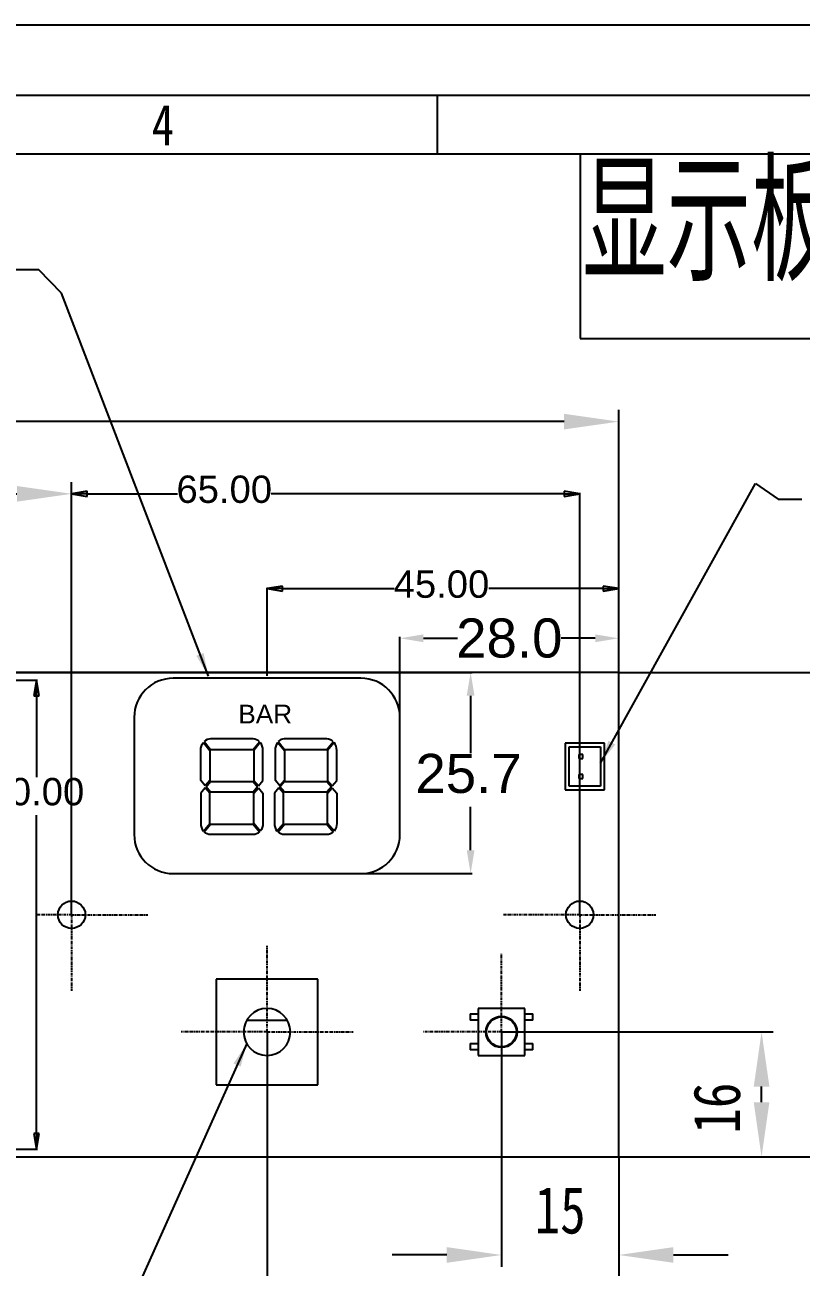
# Model space of a CAD drawing. Header units: inches. Extents: x 42 to 642, y 16 to 461.
# Drawn here: x 289.6 to 389, y 302.2 to 461.1 of the extents above; entities that cross this region are included whole.
import ezdxf

# ---------------------------------------------------------------- set-up
doc = ezdxf.new("R2010")
doc.units = ezdxf.units.IN
doc.header["$MEASUREMENT"] = 0
doc.linetypes.add('CENTER', pattern=[0.6, 0.375, -0.075, 0.075, -0.075])
for name, color, linetype in [('PRT0204_DXF_AXIS', 7, 'Continuous'), ('PRT0204_DXF_CONTINUOUS_LINE', 7, 'Continuous'), ('PRT0204_DXF_DIMENSION', 7, 'Continuous'), ('PRT0204_DXF_TEXT', 7, 'Continuous'), ('图层 1', 7, 'Continuous')]:
    doc.layers.add(name, color=color, linetype=linetype)
doc.styles.get("Standard").update_dxf_attribs({"font": 'arial.ttf'})
doc.styles.add('TEXTSTYLE_2', font='txt', dxfattribs={"width": 0.8})
doc.styles.add('仿宋15', font='isocp.shx', dxfattribs={"height": 15, "bigfont": 'gbcbig.shx'})
doc.dimstyles.new('DIMSTYLE_1', dxfattribs={"dimtxt": 3.5, "dimasz": 2, "dimexe": 0.125, "dimexo": 0.0625, "dimgap": 0.078125, "dimtad": 0, "dimtih": 1, "dimtoh": 1, "dimzin": 4, "dimdsep": 46, "dimtxsty": 'Standard', "dimblk": 'CLOSED', "dimcen": 0.09, "dimclrd": 1, "dimclre": 3, "dimclrt": 6, "dimadec": 0, "dimazin": 0, "dimtfac": 1, "dimtofl": 0, "dimtmove": 0, "dimatfit": 3, "dimldrblk": 'CLOSED', "dimfxl": 1, "dimtolj": 1, "dimtzin": 4, "dimarcsym": 0})
doc.dimstyles.new('DIMSTYLE_2', dxfattribs={"dimtxt": 6, "dimasz": 7, "dimexe": 1.5, "dimexo": 0, "dimgap": 0.75, "dimtad": 1, "dimdec": 3, "dimdsep": 46, "dimtxsty": 'TEXTSTYLE_2', "dimblk": '_FILLED', "dimblk1": '_FILLED', "dimblk2": '_FILLED', "dimcen": 0.09, "dimadec": 3, "dimazin": 2, "dimtp": 0.5, "dimtm": 0.5, "dimtfac": 1, "dimtdec": 3, "dimtofl": 0, "dimtmove": 0, "dimatfit": 3, "dimldrblk": '_FILLED', "dimfxl": 1, "dimtolj": 1, "dimarcsym": 0})
doc.dimstyles.new('DIMSTYLE_3', dxfattribs={"dimtxt": 6, "dimasz": 7, "dimexe": 1.5, "dimexo": 0, "dimgap": 0.75, "dimtad": 1, "dimdec": 3, "dimdsep": 46, "dimtxsty": 'TEXTSTYLE_2', "dimblk": '_FILLED', "dimblk1": '_FILLED', "dimblk2": '_FILLED', "dimcen": 0.09, "dimadec": 3, "dimazin": 2, "dimtp": 0.2, "dimtm": 0.2, "dimtfac": 1, "dimtdec": 3, "dimtofl": 0, "dimtmove": 0, "dimatfit": 3, "dimldrblk": '_FILLED', "dimfxl": 1, "dimtolj": 1, "dimarcsym": 0})
doc.dimstyles.new('DIMSTYLE_6', dxfattribs={"dimtxt": 7, "dimasz": 7, "dimexe": 1.5, "dimexo": 0, "dimgap": 0.875, "dimtad": 1, "dimdec": 3, "dimdsep": 46, "dimtxsty": 'Standard', "dimblk": '_FILLED', "dimblk1": '_FILLED', "dimblk2": '_FILLED', "dimcen": 0.09, "dimadec": 3, "dimazin": 2, "dimtp": 0.3, "dimtm": 0.3, "dimtfac": 1, "dimtdec": 3, "dimtofl": 0, "dimtmove": 0, "dimatfit": 3, "dimldrblk": '_FILLED', "dimfxl": 1, "dimtolj": 1, "dimarcsym": 0})
doc.dimstyles.get("Standard").update_dxf_attribs({"dimtxt": 5, "dimasz": 3, "dimexe": 0.18, "dimexo": 0.0625, "dimgap": 0.09, "dimtad": 0, "dimtih": 1, "dimtoh": 1, "dimdec": 1, "dimzin": 0, "dimdsep": 46, "dimtxsty": 'Standard', "dimcen": 0.09, "dimclrd": 3, "dimclre": 4, "dimclrt": 1, "dimadec": 0, "dimazin": 0, "dimtfac": 1, "dimtdec": 1, "dimtofl": 0, "dimtmove": 0, "dimatfit": 3, "dimfxl": 1, "dimtolj": 1, "dimtzin": 0, "dimarcsym": 0})

# ---------------------------------------------------------------- blocks, each defined once
blk = doc.blocks.new('_CLOSED')
at = {"color": 0, "linetype": 'ByBlock'}
for p, q in [((0, 0), (-1, 0.167)), ((-1, 0.167), (-1, -0.167)), ((-1, -0.167), (0, 0)), ((-1, 0), (0, 0))]:
    blk.add_line(p, q, dxfattribs=at)
blk = doc.blocks.new('*D89')
at = {"layer": 'Defpoints', "color": 0, "linetype": 'Continuous', "transparency": 16777216}
for p in [(365.63, 378.27), (403.86, 378.27), (365.63, 316.27)]:
    blk.add_point(p, dxfattribs=at)
at = {"layer": 'PRT0204_DXF_DIMENSION', "color": 3, "linetype": 'Continuous', "lineweight": -2, "transparency": 16777216}
for p, q in [((365.69, 378.27), (403.99, 378.27)), ((365.69, 316.27), (403.99, 316.27))]:
    blk.add_line(p, q, dxfattribs=at)
at = {"layer": 'PRT0204_DXF_DIMENSION', "color": 1, "linetype": 'Continuous', "lineweight": -2, "transparency": 16777216}
for p, q in [((403.86, 376.27), (403.86, 356.1)), ((403.86, 318.27), (403.86, 351.28))]:
    blk.add_line(p, q, dxfattribs=at)
at = {"layer": 'PRT0204_DXF_DIMENSION', "color": 1, "linetype": 'Continuous', "lineweight": -2, "transparency": 16777216, "xscale": 2, "yscale": 2, "zscale": 2}
for p, rotation in [((403.86, 378.27), 90), ((403.86, 316.27), 270)]:
    blk.add_blockref('_CLOSED', p, dxfattribs=dict(at, rotation=rotation))
at = {"layer": 'PRT0204_DXF_DIMENSION', "color": 6, "linetype": 'Continuous', "transparency": 16777216, "insert": (403.86, 356.02), "char_height": 3.5, "attachment_point": 2, "line_spacing_factor": 0.9}
blk.add_mtext('\\A1;62.00', dxfattribs=at)
blk = doc.blocks.new('_FILLED')
at = {"color": 0, "linetype": 'ByBlock'}
blk.add_solid([(0, 0), (-1, 0.143), (-1, -0.143)], dxfattribs=at)
blk = doc.blocks.new('*D90')
at = {"layer": 'Defpoints', "color": 0, "linetype": 'Continuous', "transparency": 16777216}
for p in [(125.63, 410.35), (125.63, 378.27), (365.63, 378.27)]:
    blk.add_point(p, dxfattribs=at)
at = {"layer": 'PRT0204_DXF_DIMENSION', "color": 0, "linetype": 'Continuous', "lineweight": -2, "transparency": 16777216}
for p, q in [((125.63, 378.27), (125.63, 411.85)), ((365.63, 378.27), (365.63, 411.85)), ((358.63, 410.35), (132.63, 410.35))]:
    blk.add_line(p, q, dxfattribs=at)
at = {"layer": 'PRT0204_DXF_DIMENSION', "color": 0, "linetype": 'Continuous', "lineweight": -2, "transparency": 16777216, "xscale": 7, "yscale": 7, "zscale": 7, "rotation": 180}
blk.add_blockref('_FILLED', (125.63, 410.35), dxfattribs=at)
at = {"layer": 'PRT0204_DXF_DIMENSION', "color": 0, "linetype": 'Continuous', "lineweight": -2, "transparency": 16777216, "xscale": 7, "yscale": 7, "zscale": 7}
blk.add_blockref('_FILLED', (365.63, 410.35), dxfattribs=at)
at = {"layer": 'PRT0204_DXF_DIMENSION', "color": 0, "linetype": 'Continuous', "transparency": 16777216, "insert": (245.57, 419.1), "char_height": 6, "attachment_point": 2, "line_spacing_factor": 0.9, "style": 'TEXTSTYLE_2'}
blk.add_mtext('\\A1;240', dxfattribs=at)
blk = doc.blocks.new('*D96')
at = {"layer": 'Defpoints', "color": 0, "linetype": 'Continuous', "transparency": 16777216}
for p in [(360.63, 401.11), (295.63, 347.27), (360.63, 347.27)]:
    blk.add_point(p, dxfattribs=at)
at = {"layer": 'PRT0204_DXF_DIMENSION', "color": 3, "linetype": 'Continuous', "lineweight": -2, "transparency": 16777216}
for p, q in [((295.63, 347.33), (295.63, 401.24)), ((360.63, 347.33), (360.63, 401.24))]:
    blk.add_line(p, q, dxfattribs=at)
at = {"layer": 'PRT0204_DXF_DIMENSION', "color": 1, "linetype": 'Continuous', "lineweight": -2, "transparency": 16777216}
for p, q in [((297.63, 401.11), (309.18, 401.11)), ((358.63, 401.11), (321.15, 401.11))]:
    blk.add_line(p, q, dxfattribs=at)
at = {"layer": 'PRT0204_DXF_DIMENSION', "color": 1, "linetype": 'Continuous', "lineweight": -2, "transparency": 16777216, "xscale": 2, "yscale": 2, "zscale": 2, "rotation": 180}
blk.add_blockref('_CLOSED', (295.63, 401.11), dxfattribs=at)
at = {"layer": 'PRT0204_DXF_DIMENSION', "color": 1, "linetype": 'Continuous', "lineweight": -2, "transparency": 16777216, "xscale": 2, "yscale": 2, "zscale": 2}
blk.add_blockref('_CLOSED', (360.63, 401.11), dxfattribs=at)
at = {"layer": 'PRT0204_DXF_DIMENSION', "color": 6, "linetype": 'Continuous', "transparency": 16777216, "insert": (315.16, 403.45), "char_height": 3.5, "attachment_point": 2, "line_spacing_factor": 0.9}
blk.add_mtext('\\A1;65.00', dxfattribs=at)
blk = doc.blocks.new('*D99')
at = {"layer": 'Defpoints', "color": 0, "linetype": 'Continuous', "transparency": 16777216}
for p in [(320.63, 332.27), (365.63, 316.27), (320.63, 289.03)]:
    blk.add_point(p, dxfattribs=at)
at = {"layer": 'PRT0204_DXF_DIMENSION', "color": 3, "linetype": 'Continuous', "lineweight": -2, "transparency": 16777216}
for p, q in [((320.63, 332.2), (320.63, 288.9)), ((365.63, 316.2), (365.63, 288.9))]:
    blk.add_line(p, q, dxfattribs=at)
at = {"layer": 'PRT0204_DXF_DIMENSION', "color": 1, "linetype": 'Continuous', "lineweight": -2, "transparency": 16777216}
for p, q in [((322.63, 289.03), (337.09, 289.03)), ((363.63, 289.03), (349.19, 289.03))]:
    blk.add_line(p, q, dxfattribs=at)
at = {"layer": 'PRT0204_DXF_DIMENSION', "color": 1, "linetype": 'Continuous', "lineweight": -2, "transparency": 16777216, "xscale": 2, "yscale": 2, "zscale": 2, "rotation": 180}
blk.add_blockref('_CLOSED', (320.63, 289.03), dxfattribs=at)
at = {"layer": 'PRT0204_DXF_DIMENSION', "color": 1, "linetype": 'Continuous', "lineweight": -2, "transparency": 16777216, "xscale": 2, "yscale": 2, "zscale": 2}
blk.add_blockref('_CLOSED', (365.63, 289.03), dxfattribs=at)
at = {"layer": 'PRT0204_DXF_DIMENSION', "color": 6, "linetype": 'Continuous', "transparency": 16777216, "insert": (343.14, 291.36), "char_height": 3.5, "attachment_point": 2, "line_spacing_factor": 0.9}
blk.add_mtext('\\A1;45.00', dxfattribs=at)
blk = doc.blocks.new('*D100')
at = {"layer": 'Defpoints', "color": 0, "linetype": 'Continuous', "transparency": 16777216}
for p in [(350.63, 332.27), (365.63, 316.27), (350.63, 303.73)]:
    blk.add_point(p, dxfattribs=at)
at = {"layer": 'PRT0204_DXF_DIMENSION', "color": 0, "linetype": 'Continuous', "lineweight": -2, "transparency": 16777216}
for p, q in [((350.63, 332.27), (350.63, 302.23)), ((365.63, 316.27), (365.63, 302.23)), ((343.63, 303.73), (336.63, 303.73)), ((372.63, 303.73), (379.63, 303.73))]:
    blk.add_line(p, q, dxfattribs=at)
at = {"layer": 'PRT0204_DXF_DIMENSION', "color": 0, "linetype": 'Continuous', "lineweight": -2, "transparency": 16777216, "xscale": 7, "yscale": 7, "zscale": 7}
blk.add_blockref('_FILLED', (350.63, 303.73), dxfattribs=at)
at = {"layer": 'PRT0204_DXF_DIMENSION', "color": 0, "linetype": 'Continuous', "lineweight": -2, "transparency": 16777216, "xscale": 7, "yscale": 7, "zscale": 7, "rotation": 180}
blk.add_blockref('_FILLED', (365.63, 303.73), dxfattribs=at)
at = {"layer": 'PRT0204_DXF_DIMENSION', "color": 0, "linetype": 'Continuous', "transparency": 16777216, "insert": (358.13, 312.48), "char_height": 6, "attachment_point": 2, "line_spacing_factor": 0.9, "style": 'TEXTSTYLE_2'}
blk.add_mtext('\\A1;15', dxfattribs=at)
blk = doc.blocks.new('*D101')
at = {"layer": 'Defpoints', "color": 0, "linetype": 'Continuous', "transparency": 16777216}
for p in [(350.63, 332.27), (383.9, 332.27), (365.63, 316.27)]:
    blk.add_point(p, dxfattribs=at)
at = {"layer": 'PRT0204_DXF_DIMENSION', "color": 0, "linetype": 'Continuous', "lineweight": -2, "transparency": 16777216}
for p, q in [((350.63, 332.27), (385.4, 332.27)), ((383.9, 323.27), (383.9, 325.27)), ((365.63, 316.27), (385.4, 316.27))]:
    blk.add_line(p, q, dxfattribs=at)
at = {"layer": 'PRT0204_DXF_DIMENSION', "color": 0, "linetype": 'Continuous', "lineweight": -2, "transparency": 16777216, "xscale": 7, "yscale": 7, "zscale": 7}
for p, rotation in [((383.9, 332.27), 90), ((383.9, 316.27), 270)]:
    blk.add_blockref('_FILLED', p, dxfattribs=dict(at, rotation=rotation))
at = {"layer": 'PRT0204_DXF_DIMENSION', "color": 0, "linetype": 'Continuous', "transparency": 16777216, "insert": (375.15, 322.52), "char_height": 6, "attachment_point": 2, "rotation": 90, "line_spacing_factor": 0.9, "style": 'TEXTSTYLE_2'}
blk.add_mtext('\\A1;16', dxfattribs=at)
blk = doc.blocks.new('*D102')
at = {"layer": 'Defpoints', "color": 0, "linetype": 'Continuous', "transparency": 16777216}
for p in [(285.63, 377.27), (285.63, 317.27), (291.13, 317.27)]:
    blk.add_point(p, dxfattribs=at)
at = {"layer": 'PRT0204_DXF_DIMENSION', "color": 3, "linetype": 'Continuous', "lineweight": -2, "transparency": 16777216}
for p, q in [((285.69, 377.27), (291.26, 377.27)), ((285.69, 317.27), (291.26, 317.27))]:
    blk.add_line(p, q, dxfattribs=at)
at = {"layer": 'PRT0204_DXF_DIMENSION', "color": 1, "linetype": 'Continuous', "lineweight": -2, "transparency": 16777216}
for p, q in [((291.13, 375.27), (291.13, 364.84)), ((291.13, 319.27), (291.13, 360.02))]:
    blk.add_line(p, q, dxfattribs=at)
at = {"layer": 'PRT0204_DXF_DIMENSION', "color": 1, "linetype": 'Continuous', "lineweight": -2, "transparency": 16777216, "xscale": 2, "yscale": 2, "zscale": 2}
for p, rotation in [((291.13, 377.27), 90), ((291.13, 317.27), 270)]:
    blk.add_blockref('_CLOSED', p, dxfattribs=dict(at, rotation=rotation))
at = {"layer": 'PRT0204_DXF_DIMENSION', "color": 6, "linetype": 'Continuous', "transparency": 16777216, "insert": (291.13, 364.76), "char_height": 3.5, "attachment_point": 2, "line_spacing_factor": 0.9}
blk.add_mtext('\\A1;60.00', dxfattribs=at)
blk = doc.blocks.new('*D103')
at = {"layer": 'Defpoints', "color": 0, "linetype": 'Continuous', "transparency": 16777216}
for p in [(365.63, 388.98), (320.63, 377.77), (365.63, 347.27)]:
    blk.add_point(p, dxfattribs=at)
at = {"layer": 'PRT0204_DXF_DIMENSION', "color": 3, "linetype": 'Continuous', "lineweight": -2, "transparency": 16777216}
for p, q in [((320.63, 377.83), (320.63, 389.1)), ((365.63, 347.33), (365.63, 389.1))]:
    blk.add_line(p, q, dxfattribs=at)
at = {"layer": 'PRT0204_DXF_DIMENSION', "color": 1, "linetype": 'Continuous', "lineweight": -2, "transparency": 16777216}
for p, q in [((322.63, 388.98), (336.9, 388.98)), ((363.63, 388.98), (349, 388.98))]:
    blk.add_line(p, q, dxfattribs=at)
at = {"layer": 'PRT0204_DXF_DIMENSION', "color": 1, "linetype": 'Continuous', "lineweight": -2, "transparency": 16777216, "xscale": 2, "yscale": 2, "zscale": 2, "rotation": 180}
blk.add_blockref('_CLOSED', (320.63, 388.98), dxfattribs=at)
at = {"layer": 'PRT0204_DXF_DIMENSION', "color": 1, "linetype": 'Continuous', "lineweight": -2, "transparency": 16777216, "xscale": 2, "yscale": 2, "zscale": 2}
blk.add_blockref('_CLOSED', (365.63, 388.98), dxfattribs=at)
at = {"layer": 'PRT0204_DXF_DIMENSION', "color": 6, "linetype": 'Continuous', "transparency": 16777216, "insert": (342.95, 391.31), "char_height": 3.5, "attachment_point": 2, "line_spacing_factor": 0.9}
blk.add_mtext('\\A1;45.00', dxfattribs=at)
blk = doc.blocks.new('*D104')
at = {"color": 4, "lineweight": -2, "transparency": 16777216}
for p, q in [((245.69, 378.27), (346.86, 378.27)), ((332.69, 352.52), (346.86, 352.52))]:
    blk.add_line(p, q, dxfattribs=at)
at = {"color": 3, "lineweight": -2, "transparency": 16777216}
for p, q in [((346.68, 375.27), (346.68, 367.93)), ((346.68, 355.52), (346.68, 361.08))]:
    blk.add_line(p, q, dxfattribs=at)
at = {"color": 3, "transparency": 16777216}
for points in [[(346.18, 375.27), (347.18, 375.27), (346.68, 378.27)], [(346.18, 355.52), (347.18, 355.52), (346.68, 352.52)]]:
    blk.add_solid(points, dxfattribs=at)
at = {"layer": 'Defpoints', "color": 0, "transparency": 16777216}
for p in [(245.63, 378.27), (346.68, 378.27), (332.63, 352.52)]:
    blk.add_point(p, dxfattribs=at)
at = {"color": 1, "transparency": 16777216, "insert": (353.21, 367.84), "char_height": 5, "attachment_point": 3, "line_spacing_factor": 0.9}
blk.add_mtext('\\A1;25.7', dxfattribs=at)
blk = doc.blocks.new('*D107')
at = {"layer": 'Defpoints', "color": 0, "linetype": 'Continuous', "transparency": 16777216}
for p in [(295.63, 401.11), (200.63, 357.02), (295.63, 357.02)]:
    blk.add_point(p, dxfattribs=at)
at = {"layer": 'PRT0204_DXF_DIMENSION', "color": 0, "linetype": 'Continuous', "lineweight": -2, "transparency": 16777216}
for p, q in [((200.63, 357.02), (200.63, 402.61)), ((295.63, 357.02), (295.63, 402.61)), ((207.63, 401.11), (288.63, 401.11))]:
    blk.add_line(p, q, dxfattribs=at)
at = {"layer": 'PRT0204_DXF_DIMENSION', "color": 0, "linetype": 'Continuous', "lineweight": -2, "transparency": 16777216, "xscale": 7, "yscale": 7, "zscale": 7, "rotation": 180}
blk.add_blockref('_FILLED', (200.63, 401.11), dxfattribs=at)
at = {"layer": 'PRT0204_DXF_DIMENSION', "color": 0, "linetype": 'Continuous', "lineweight": -2, "transparency": 16777216, "xscale": 7, "yscale": 7, "zscale": 7}
blk.add_blockref('_FILLED', (295.63, 401.11), dxfattribs=at)
at = {"layer": 'PRT0204_DXF_DIMENSION', "color": 0, "linetype": 'Continuous', "transparency": 16777216, "insert": (245.63, 411.32), "char_height": 7, "attachment_point": 2, "line_spacing_factor": 0.9}
blk.add_mtext('\\A1;95', dxfattribs=at)
blk = doc.blocks.new('*D110')
at = {"color": 4, "lineweight": -2, "transparency": 16777216}
for p, q in [((337.63, 372.58), (337.63, 382.81)), ((365.63, 378.33), (365.63, 382.81))]:
    blk.add_line(p, q, dxfattribs=at)
at = {"color": 3, "lineweight": -2, "transparency": 16777216}
for p, q in [((340.63, 382.63), (345.01, 382.63)), ((362.63, 382.63), (358.25, 382.63))]:
    blk.add_line(p, q, dxfattribs=at)
at = {"color": 3, "transparency": 16777216}
for points in [[(340.63, 383.13), (340.63, 382.13), (337.63, 382.63)], [(362.63, 383.13), (362.63, 382.13), (365.63, 382.63)]]:
    blk.add_solid(points, dxfattribs=at)
at = {"layer": 'Defpoints', "color": 0, "transparency": 16777216}
for p in [(365.63, 382.63), (365.63, 378.27), (337.63, 372.52)]:
    blk.add_point(p, dxfattribs=at)
at = {"color": 1, "transparency": 16777216, "insert": (351.63, 382.63), "char_height": 5, "attachment_point": 5}
blk.add_mtext('\\A1;28.0', dxfattribs=at)

msp = doc.modelspace()

# ---------------------------------------------------------------- linework, layer by layer
at = {"color": 7, "linetype": 'Continuous'}
for p, q in [((42.4242, 461.1112), (642.4242, 461.1112)), ((53.6742, 452.1112), (631.1742, 452.1112)), ((342.4242, 444.6112), (342.4242, 452.1112)), ((61.1742, 444.6112), (623.6742, 444.6112))]:
    msp.add_line(p, q, dxfattribs=at)
for p, q in [((360.6733, 444.6112), (360.6733, 420.9898)), ((360.6733, 420.9898), (429.7279, 420.9898))]:
    msp.add_line(p, q)
at = {"layer": 'PRT0204_DXF_AXIS', "color": 4, "linetype": 'CENTER'}
for p, q in [((295.6314, 347.2662), (295.6314, 357.0162)), ((360.6314, 347.2662), (360.6314, 357.0162)), ((295.6314, 347.2662), (291.2814, 347.2662)), ((295.6314, 347.2662), (305.3814, 347.2662)), ((295.6314, 347.2662), (295.6314, 337.5162)), ((360.6314, 347.2662), (350.8814, 347.2662)), ((360.6314, 347.2662), (370.3814, 347.2662)), ((360.6314, 347.2662), (360.6314, 337.5162)), ((320.6314, 332.2662), (320.6314, 343.2662)), ((350.6314, 332.2662), (350.6314, 342.2662)), ((320.6314, 332.2662), (309.6314, 332.2662)), ((320.6314, 332.2662), (331.6314, 332.2662)), ((320.6314, 332.2662), (320.6314, 317.7662)), ((350.6314, 332.2662), (340.6314, 332.2662)), ((350.6314, 332.2662), (360.6314, 332.2662)), ((350.6314, 332.2662), (350.6314, 322.2662))]:
    msp.add_line(p, q, dxfattribs=at)
at = {"layer": 'PRT0204_DXF_CONTINUOUS_LINE', "color": 7, "linetype": 'Continuous'}
for p, q in [((365.6314, 378.2662), (125.6314, 378.2662)), ((365.6314, 316.2662), (365.6314, 378.2662)), ((363.792, 369.2211), (358.792, 369.2211)), ((358.792, 369.2211), (358.792, 363.2211)), ((363.792, 363.2211), (363.792, 369.2211)), ((359.292, 368.7211), (363.292, 368.7211)), ((359.292, 363.7211), (359.292, 368.7211)), ((361.042, 367.7411), (360.542, 367.7411)), ((360.542, 367.7411), (360.542, 367.2411)), ((360.542, 367.2411), (361.042, 367.2411)), ((361.042, 367.2411), (361.042, 367.7411)), ((363.292, 368.7211), (363.292, 363.7211)), ((361.042, 365.2011), (360.542, 365.2011)), ((360.542, 365.2011), (360.542, 364.7011)), ((360.542, 364.7011), (361.042, 364.7011)), ((361.042, 364.7011), (361.042, 365.2011)), ((358.792, 363.2211), (363.792, 363.2211)), ((363.292, 363.7211), (359.292, 363.7211)), ((327.1314, 339.0162), (314.1314, 339.0162)), ((314.1314, 339.0162), (314.1314, 325.5162)), ((327.1314, 325.5162), (327.1314, 339.0162)), ((346.6314, 334.5662), (347.6314, 334.5662)), ((346.6314, 334.5662), (346.6314, 333.7662)), ((353.6314, 335.2662), (347.6314, 335.2662)), ((347.6314, 335.2662), (347.6314, 329.2662)), ((353.6314, 329.2662), (353.6314, 335.2662)), ((353.6314, 334.5662), (354.6314, 334.5662)), ((354.6314, 333.7662), (354.6314, 334.5662)), ((318.0333, 333.7662), (323.2295, 333.7662)), ((347.6314, 333.7662), (346.6314, 333.7662)), ((354.6314, 333.7662), (353.6314, 333.7662)), ((346.6314, 330.7662), (347.6314, 330.7662)), ((346.6314, 330.7662), (346.6314, 329.9662)), ((353.6314, 330.7662), (354.6314, 330.7662)), ((354.6314, 329.9662), (354.6314, 330.7662)), ((347.6314, 329.9662), (346.6314, 329.9662)), ((347.6314, 329.2662), (353.6314, 329.2662)), ((354.6314, 329.9662), (353.6314, 329.9662)), ((314.1314, 325.5162), (327.1314, 325.5162)), ((125.6314, 316.2662), (365.6314, 316.2662))]:
    msp.add_line(p, q, dxfattribs=at)
for centre, radius in [((295.6314, 347.2662), 1.75), ((360.6314, 347.2662), 1.75), ((350.6314, 332.2662), 2), ((350.6314, 332.2662), 1.9127)]:
    msp.add_circle(centre, radius, dxfattribs=at)
for start, end in [(0, 180), (180, 0)]:
    msp.add_arc((320.6314, 332.2662), 3, start, end, dxfattribs=at)
at = {"layer": '图层 1', "color": 7, "true_color": 0xeeefef}
for p, q in [((312.8362, 363.6181), (313.3867, 364.3041)), ((313.3867, 364.3041), (318.861, 364.3041)), ((318.861, 364.3041), (319.4246, 363.6181)), ((322.2792, 363.6181), (322.8297, 364.3041)), ((322.8297, 364.3041), (328.305, 364.3041)), ((328.305, 364.3041), (328.8673, 363.6181)), ((313.4064, 362.9219), (312.8362, 363.6181)), ((318.8517, 362.9219), (313.4064, 362.9219)), ((319.4246, 363.6181), (318.8517, 362.9219)), ((322.8497, 362.9219), (322.2792, 363.6181)), ((328.295, 362.9219), (322.8497, 362.9219)), ((328.8673, 363.6181), (328.295, 362.9219))]:
    msp.add_line(p, q, dxfattribs=at)
for points in [[(308.6315, 377.516), (305.8702, 377.516), (303.6312, 375.2774), (303.6312, 372.5161)], [(332.6314, 377.516), (332.6314, 377.516), (308.6315, 377.516), (308.6315, 377.516)], [(337.6316, 372.5161), (337.6316, 375.2774), (335.3926, 377.516), (332.6314, 377.516)], [(303.6312, 372.5161), (303.6312, 372.5161), (303.6312, 357.5162), (303.6312, 357.5162)], [(337.6316, 357.5162), (337.6316, 357.5162), (337.6316, 372.5161), (337.6316, 372.5161)], [(312.1544, 368.2911), (312.1544, 368.6766), (312.2891, 369.0249), (312.4886, 369.2912)], [(312.4886, 369.2912), (312.4886, 369.2912), (313.3147, 368.2911), (313.3147, 368.2911)], [(313.3946, 369.7466), (313.0801, 369.7466), (312.8148, 369.6357), (312.5933, 369.408)], [(312.5933, 369.408), (312.5933, 369.408), (313.415, 368.4068), (313.415, 368.4068)], [(318.8434, 369.748), (318.8434, 369.748), (313.3946, 369.748), (313.3946, 369.748)], [(313.3946, 369.748), (313.3946, 369.748), (313.3946, 369.7466), (313.3946, 369.7466)], [(318.8434, 369.7466), (318.8434, 369.7466), (318.8434, 369.748), (318.8434, 369.748)], [(319.6651, 369.3983), (319.4432, 369.6261), (319.1586, 369.7466), (318.8434, 369.7466)], [(318.8434, 368.3972), (318.8434, 368.3972), (319.6651, 369.3983), (319.6651, 369.3983)], [(319.7726, 369.2912), (319.7726, 369.2912), (318.945, 368.2911), (318.945, 368.2911)], [(320.1064, 368.2911), (320.1064, 368.6766), (319.9717, 369.0249), (319.7726, 369.2912)], [(321.6987, 368.2911), (321.6987, 368.6766), (321.8334, 369.0249), (322.0329, 369.2912)], [(322.0329, 369.2912), (322.0329, 369.2912), (322.859, 368.2911), (322.859, 368.2911)], [(322.838, 369.7466), (322.5231, 369.7466), (322.2585, 369.6357), (322.0367, 369.408)], [(322.0367, 369.408), (322.0367, 369.408), (322.858, 368.4068), (322.858, 368.4068)], [(328.2874, 369.748), (328.2874, 369.748), (322.838, 369.748), (322.838, 369.748)], [(322.838, 369.748), (322.838, 369.748), (322.838, 369.7466), (322.838, 369.7466)], [(328.2874, 369.7466), (328.2874, 369.7466), (328.2874, 369.748), (328.2874, 369.748)], [(329.1074, 369.3983), (328.8866, 369.6261), (328.602, 369.7466), (328.2874, 369.7466)], [(328.2874, 368.3972), (328.2874, 368.3972), (329.1074, 369.3983), (329.1074, 369.3983)], [(329.2159, 369.2912), (329.2159, 369.2912), (328.3887, 368.2911), (328.3887, 368.2911)], [(329.5501, 368.2911), (329.5501, 368.6766), (329.4154, 369.0249), (329.2159, 369.2912)], [(312.1544, 364.4426), (312.1544, 364.4426), (312.1544, 368.2911), (312.1544, 368.2911)], [(313.3147, 368.2911), (313.3147, 368.2911), (313.3147, 364.4426), (313.3147, 364.4426)], [(313.415, 368.4068), (313.415, 368.4068), (318.8434, 368.3958), (318.8434, 368.3958)], [(318.8434, 368.3958), (318.8434, 368.3958), (318.8434, 368.3972), (318.8434, 368.3972)], [(318.945, 368.2911), (318.945, 368.2911), (318.945, 364.4426), (318.945, 364.4426)], [(320.1064, 364.4426), (320.1064, 364.4426), (320.1064, 368.2911), (320.1064, 368.2911)], [(321.6987, 364.4426), (321.6987, 364.4426), (321.6987, 368.2911), (321.6987, 368.2911)], [(322.858, 368.4068), (322.858, 368.4068), (328.2874, 368.3958), (328.2874, 368.3958)], [(322.859, 368.2911), (322.859, 368.2911), (322.859, 364.4426), (322.859, 364.4426)], [(328.2874, 368.3958), (328.2874, 368.3958), (328.2874, 368.3972), (328.2874, 368.3972)], [(328.3887, 368.2911), (328.3887, 368.2911), (328.3887, 364.4426), (328.3887, 364.4426)], [(329.5501, 364.4426), (329.5501, 364.4426), (329.5501, 368.2911), (329.5501, 368.2911)], [(312.7346, 363.7411), (312.7346, 363.7411), (312.1544, 364.4426), (312.1544, 364.4426)], [(313.3147, 364.4426), (313.3147, 364.4426), (312.7346, 363.7411), (312.7346, 363.7411)], [(318.945, 364.4426), (318.945, 364.4426), (319.5262, 363.7411), (319.5262, 363.7411)], [(319.5262, 363.7411), (319.5262, 363.7411), (320.1064, 364.4426), (320.1064, 364.4426)], [(322.2792, 363.7411), (322.2792, 363.7411), (321.6987, 364.4426), (321.6987, 364.4426)], [(322.859, 364.4426), (322.859, 364.4426), (322.2792, 363.7411), (322.2792, 363.7411)], [(328.3887, 364.4426), (328.3887, 364.4426), (328.9699, 363.7411), (328.9699, 363.7411)], [(328.9699, 363.7411), (328.9699, 363.7411), (329.5501, 364.4426), (329.5501, 364.4426)], [(312.7346, 363.5027), (312.7346, 363.5027), (312.1537, 362.7999), (312.1537, 362.7999)], [(312.1537, 362.7999), (312.1537, 362.7999), (312.1537, 358.9514), (312.1537, 358.9514)], [(313.3147, 362.7999), (313.3147, 362.7999), (312.7346, 363.5027), (312.7346, 363.5027)], [(313.3147, 358.9514), (313.3147, 358.9514), (313.3147, 362.7999), (313.3147, 362.7999)], [(318.9447, 362.7999), (318.9447, 362.7999), (319.5259, 363.5027), (319.5259, 363.5027)], [(318.9447, 358.9514), (318.9447, 358.9514), (318.9447, 362.7999), (318.9447, 362.7999)], [(319.5259, 363.5027), (319.5259, 363.5027), (320.1067, 362.7999), (320.1067, 362.7999)], [(320.1067, 362.7999), (320.1067, 362.7999), (320.1067, 358.9514), (320.1067, 358.9514)], [(322.1548, 363.5027), (322.1548, 363.5027), (321.5736, 362.7999), (321.5736, 362.7999)], [(321.5736, 362.7999), (321.5736, 362.7999), (321.5736, 358.9514), (321.5736, 358.9514)], [(322.7346, 362.7999), (322.7346, 362.7999), (322.1548, 363.5027), (322.1548, 363.5027)], [(322.7346, 358.9514), (322.7346, 358.9514), (322.7346, 362.7999), (322.7346, 362.7999)], [(328.3887, 362.7999), (328.3887, 362.7999), (328.9699, 363.5027), (328.9699, 363.5027)], [(328.3887, 358.9514), (328.3887, 358.9514), (328.3887, 362.7999), (328.3887, 362.7999)], [(328.9699, 363.5027), (328.9699, 363.5027), (329.5501, 362.7999), (329.5501, 362.7999)], [(329.5501, 362.7999), (329.5501, 362.7999), (329.5501, 358.9514), (329.5501, 358.9514)], [(312.1537, 358.9514), (312.1537, 358.5659), (312.2881, 358.218), (312.4872, 357.9513)], [(312.4872, 357.9513), (312.4872, 357.9513), (313.3147, 358.9514), (313.3147, 358.9514)], [(312.5933, 357.8466), (312.5933, 357.8466), (313.415, 358.8477), (313.415, 358.8477)], [(313.3946, 357.5069), (313.0801, 357.5069), (312.8148, 357.6189), (312.5933, 357.8466)], [(313.415, 358.8477), (313.415, 358.8477), (318.8434, 358.8577), (318.8434, 358.8577)], [(318.8434, 358.8577), (318.8434, 358.8577), (319.6651, 357.8566), (319.6651, 357.8566)], [(319.6651, 357.8566), (319.4432, 357.6285), (319.1586, 357.5069), (318.8434, 357.5069)], [(319.7722, 357.9513), (319.7722, 357.9513), (318.9447, 358.9514), (318.9447, 358.9514)], [(320.1067, 358.9514), (320.1067, 358.5659), (319.9713, 358.218), (319.7722, 357.9513)], [(321.5736, 358.9514), (321.5736, 358.5659), (321.708, 358.218), (321.9075, 357.9513)], [(321.9075, 357.9513), (321.9075, 357.9513), (322.7346, 358.9514), (322.7346, 358.9514)], [(322.0367, 357.8466), (322.0367, 357.8466), (322.858, 358.8477), (322.858, 358.8477)], [(322.838, 357.5069), (322.5231, 357.5069), (322.2585, 357.6189), (322.0367, 357.8466)], [(322.858, 358.8477), (322.858, 358.8477), (328.2874, 358.8577), (328.2874, 358.8577)], [(328.2874, 358.8577), (328.2874, 358.8577), (329.1074, 357.8566), (329.1074, 357.8566)], [(329.1074, 357.8566), (328.8866, 357.6285), (328.602, 357.5069), (328.2874, 357.5069)], [(329.2159, 357.9513), (329.2159, 357.9513), (328.3887, 358.9514), (328.3887, 358.9514)], [(329.5501, 358.9514), (329.5501, 358.5659), (329.4154, 358.218), (329.2159, 357.9513)], [(303.6312, 357.5162), (303.6312, 354.7546), (305.8702, 352.5163), (308.6315, 352.5163)], [(318.8434, 357.5069), (318.8434, 357.5069), (313.3946, 357.5069), (313.3946, 357.5069)], [(328.2874, 357.5069), (328.2874, 357.5069), (322.838, 357.5069), (322.838, 357.5069)], [(332.6314, 352.5163), (335.3926, 352.5163), (337.6316, 354.7546), (337.6316, 357.5162)], [(308.6315, 352.5163), (308.6315, 352.5163), (332.6314, 352.5163), (332.6314, 352.5163)]]:
    msp.add_open_spline(points, degree=3, dxfattribs=at)

# ---------------------------------------------------------------- texts
at = {"color": 7, "linetype": 'Continuous', "insert": (305.8858, 450.9367), "char_height": 5.25, "width": 4.2, "attachment_point": 1, "line_spacing_factor": 0.9, "style": 'TEXTSTYLE_2'}
msp.add_mtext('4', dxfattribs=at)
at = {"color": 6, "insert": (425.7487, 443.3281), "char_height": 15, "width": 181.781449, "attachment_point": 3, "style": '仿宋15'}
msp.add_mtext('显示板尺寸图', dxfattribs=at)
at = {"layer": '图层 1', "color": 7, "true_color": 0xeeefef}
msp.add_text('BAR', height=2.39889, dxfattribs=at).set_placement((316.957, 371.7341))

# ---------------------------------------------------------------- dimensions: what is measured, and where the dimension line sits
dim = msp.add_linear_dim(base=(365.6314, 382.6274), p1=(337.6316, 372.5161), p2=(365.6314, 378.2662), dimstyle='Standard')
dim.commit()
dim.dimension.update_dxf_attribs({"geometry": '*D110', "text_midpoint": (351.6315, 382.6274)})
dim = msp.add_linear_dim(base=(346.6761, 378.2662), p1=(332.6314, 352.5163), p2=(245.6314, 378.2662), angle=90, dimstyle='Standard')
dim.commit()
dim.dimension.update_dxf_attribs({"geometry": '*D104', "text_midpoint": (346.6761, 364.5083), "dimtype": 160})
at = {"layer": 'PRT0204_DXF_DIMENSION', "color": 1, "linetype": 'Continuous'}
for base, p1, p2, angle, dimstyle, picture, middle in [((125.6314, 410.3468), (365.6314, 378.2662), (125.6314, 378.2662), 180, 'DIMSTYLE_2', '*D90', (245.5728, 410.3468)), ((291.1334, 317.2662), (285.6314, 377.2662), (285.6314, 317.2662), 270, 'DIMSTYLE_1', '*D102', (291.1334, 362.428)), ((403.8608, 378.2662), (365.6314, 316.2662), (365.6314, 378.2662), 90, 'DIMSTYLE_1', '*D89', (403.8608, 353.69)), ((320.6314, 289.0262), (365.6314, 316.2662), (320.6314, 332.2662), 180, 'DIMSTYLE_1', '*D99', (343.1427, 289.0262)), ((350.6314, 303.7346), (365.6314, 316.2662), (350.6314, 332.2662), 180, 'DIMSTYLE_3', '*D100', (358.1314, 303.7346)), ((383.9005, 332.2662), (365.6314, 316.2662), (350.6314, 332.2662), 90, 'DIMSTYLE_3', '*D101', (383.9005, 322.5162))]:
    dim = msp.add_linear_dim(base=base, p1=p1, p2=p2, angle=angle, dimstyle=dimstyle, dxfattribs=at)
    dim.commit()
    dim.dimension.update_dxf_attribs({"geometry": picture, "text_midpoint": middle, "dimtype": 160})
for base, p1, p2, dimstyle, picture, middle in [((295.6314, 401.1146), (200.6314, 357.0162), (295.6314, 357.0162), 'DIMSTYLE_6', '*D107', (245.6314, 401.1146)), ((360.6314, 401.1146), (295.6314, 347.2662), (360.6314, 347.2662), 'DIMSTYLE_1', '*D96', (315.1632, 401.1146)), ((365.6314, 388.9778), (320.6314, 377.7662), (365.6314, 347.2662), 'DIMSTYLE_1', '*D103', (342.9498, 388.9778))]:
    dim = msp.add_linear_dim(base=base, p1=p1, p2=p2, dimstyle=dimstyle, dxfattribs=at)
    dim.commit()
    dim.dimension.update_dxf_attribs({"geometry": picture, "text_midpoint": middle, "dimtype": 160})

# ---------------------------------------------------------------- leaders
at = {"layer": 'PRT0204_DXF_TEXT', "color": 1, "linetype": 'Continuous', "annotation_type": 0, "has_hookline": 1}
for points, hookline_direction, text_width in [([(313.1314, 377.7662), (294.3477, 426.7786), (291.4377, 429.7786), (288.4377, 429.7786)], 1, 55.1061), ([(363.292, 366.6573), (383.1351, 402.4315), (386.0451, 400.4315), (389.0451, 400.4315)], 0, 32.7955), ([(318.0342, 330.7667), (302.0008, 295.0299), (299.0908, 298.0299), (296.0908, 298.0299)], 1, 19.9777)]:
    msp.add_leader(points, dimstyle='Standard', override={"dimtad": 0}, dxfattribs=dict(at, hookline_direction=hookline_direction, text_width=text_width))

doc.saveas('drawing.dxf')
